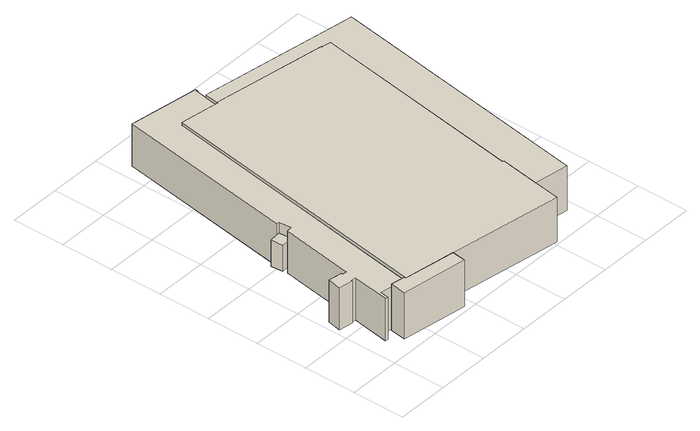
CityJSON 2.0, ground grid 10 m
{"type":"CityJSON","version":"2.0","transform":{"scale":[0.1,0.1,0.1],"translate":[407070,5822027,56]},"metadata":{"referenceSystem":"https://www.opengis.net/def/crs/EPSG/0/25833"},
"CityObjects":{
"building1":{"type":"Building","attributes":{"Gemeindeschluessel":"11000010","BezugspunktDach":"2200","function":"51009_1610","measuredHeight":9.13,"storeysAboveGround":0},"address":[{"country":"Germany","locality":"Berlin"}],"geometry":[{"type":"Solid","lod":"1","boundaries":[[[[0,1,2,3,4,5]],[[6,7,8,9,10,11]],[[6,11,5,4]],[[7,6,4,3]],[[8,7,3,2]],[[9,8,2,1]],[[10,9,1,0]],[[11,10,0,5]]]]}]},
"building2":{"type":"Building","attributes":{"Gemeindeschluessel":"11000010","BezugspunktDach":"2200","function":"51009_1610","measuredHeight":5.16,"storeysAboveGround":0},"address":[{"country":"Germany","locality":"Berlin"}],"geometry":[{"type":"Solid","lod":"1","boundaries":[[[[12,13,14,15,16,17]],[[18,19,20,21,22,23]],[[18,23,17,16]],[[19,18,16,15]],[[20,19,15,14]],[[21,20,14,13]],[[22,21,13,12]],[[23,22,12,17]]]]}]},
"building3":{"type":"Building","attributes":{"Gemeindeschluessel":"11000010","function":"31001_3021"},"address":[{"country":"Germany","locality":"Berlin","thoroughfareNumber":"3","thoroughfareName":"Eilenburger Straße"}],"children":["building3-1","building3-2"]},
"building3-1":{"type":"BuildingPart","attributes":{"BezugspunktDach":"2200","measuredHeight":8.87,"storeysAboveGround":3},"parents":["building3"],"geometry":[{"type":"MultiSurface","lod":"1","boundaries":[[[24,25,26,27,28,29,30,31,32,3,2]],[[33,34,35,36,37,38,39,40,41,42,43]],[[33,43,2,3]],[[44,45,3,32]],[[46,47,44,32,31]],[[48,47,31,30]],[[37,36,30,29]],[[38,37,29,28]],[[39,38,28,27]],[[40,39,27,26]],[[41,40,26,25]],[[42,41,25,24]],[[43,42,24,2]],[[34,33,45,44]],[[35,34,44,47,46]],[[36,35,49,47,48]]]}]},
"building3-2":{"type":"BuildingPart","attributes":{"BezugspunktDach":"2200","measuredHeight":8.34,"storeysAboveGround":3},"parents":["building3"],"geometry":[{"type":"MultiSurface","lod":"1","boundaries":[[[50,51,52,53,54,55,45,44,47,48,56,57,58,59,60,61,62,63,64,65,66,67,68]],[[69,70,71,72,73,74,75,76,77,78,79,80,81,82,83,84,85,86,87,88,89,90,91]],[[69,91,68,67]],[[70,69,67,66]],[[71,70,66,65]],[[72,71,65,64]],[[73,72,64,63]],[[74,73,63,62]],[[75,74,62,61]],[[76,75,61,60]],[[77,76,60,59]],[[78,77,59,58]],[[79,78,58,57]],[[80,79,57,56]],[[82,81,36,35]],[[83,82,47,35,34]],[[85,84,45,55]],[[86,85,55,54]],[[87,86,54,53]],[[88,87,53,52]],[[89,88,52,51]],[[90,89,51,50]],[[91,90,50,68]],[[81,80,56,48]],[[35,36,48,47]],[[34,35,47,44,92]],[[84,83,44,45]]]}]},
"building4":{"type":"Building","attributes":{"Gemeindeschluessel":"11000010","BezugspunktDach":"2200","function":"51009_1610","measuredHeight":8.86,"storeysAboveGround":0},"address":[{"country":"Germany","locality":"Berlin"}],"geometry":[{"type":"Solid","lod":"1","boundaries":[[[[29,28,27,26,25,93,94,95,96,30]],[[97,98,99,100,41,40,39,38,37,36]],[[97,36,30,96]],[[98,97,96,95]],[[99,98,95,94]],[[100,99,94,93]],[[41,100,93,25]],[[40,41,25,26]],[[39,40,26,27]],[[38,39,27,28]],[[37,38,28,29]],[[36,37,29,30]]]]}]}
},
"vertices":[
[185,10,98],[188,37,98],[90,52,98],[90,55,98],[63,59,98],[59,29,98],[63,59,6],[90,55,6],[90,52,6],[188,37,6],[185,10,6],[59,29,6],
[58,278,71],[70,279,71],[80,280,71],[78,303,71],[73,303,71],[56,301,71],[73,303,19],[78,303,19],[80,280,19],[70,279,19],[58,278,19],[56,301,19],
[404,3,98],[423,128,98],[420,128,98],[484,536,98],[466,539,98],[467,540,98],[249,574,98],[249,572,98],[174,583,98],[90,55,9],[174,583,9],[249,572,9],[249,574,9],[467,540,9],[466,539,9],[484,536,9],[420,128,9],[423,128,9],[404,3,9],[90,52,9],[174,583,92],[90,55,92],[249,572,25],[249,572,92],[249,574,92],[249,572,63],
[36,117,92],[36,119,92],[45,118,92],[34,47,92],[39,46,92],[42,63,92],[257,622,92],[259,621,92],[259,626,92],[126,646,92],[73,303,92],[78,303,92],[80,280,92],[70,279,92],[48,139,92],[39,140,92],[40,143,92],[14,147,92],[9,121,92],[14,147,8],[40,143,8],[39,140,8],[48,139,8],[70,279,8],[80,280,8],[78,303,8],[73,303,8],[126,646,8],[259,626,8],[259,621,8],[257,622,8],[249,574,8],[249,572,8],[174,583,8],[90,55,8],[42,63,8],[39,46,8],[34,47,8],[45,118,8],[36,119,8],[36,117,8],[9,121,8],[174,583,39],
[411,53,98],[477,43,98],[556,553,98],[253,600,98],[253,600,9],[556,553,9],[477,43,9],[411,53,9]
]}
